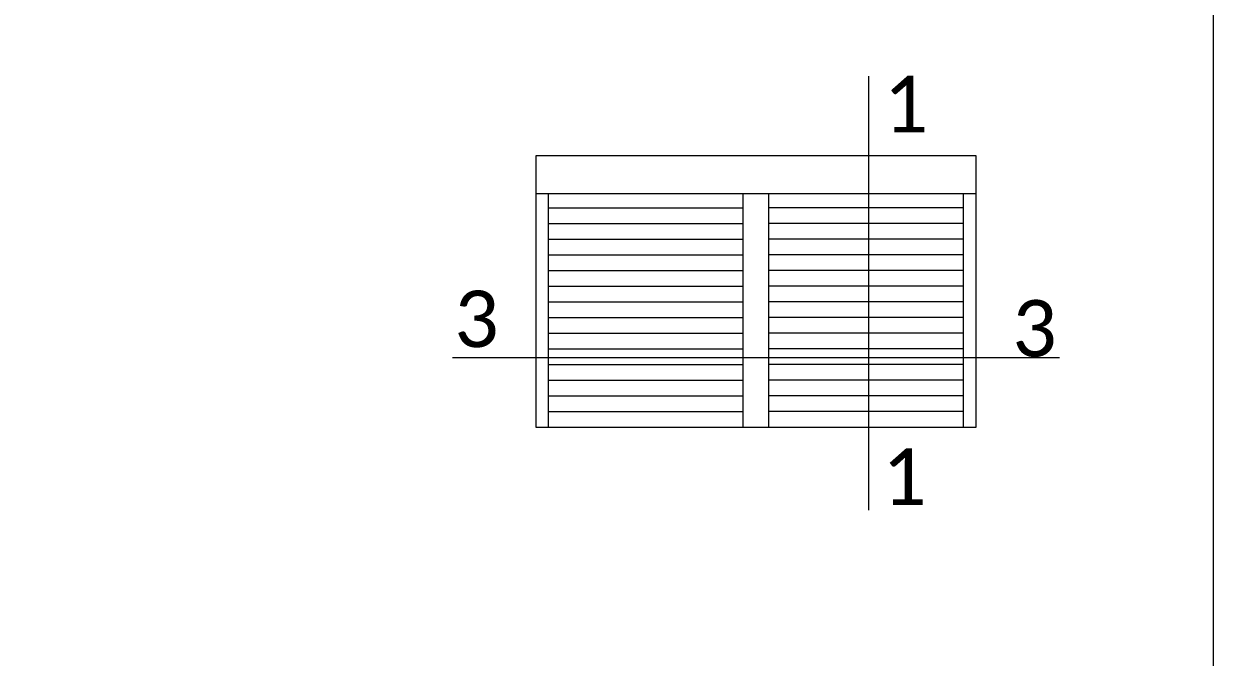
# Model space of a CAD drawing. Header units: millimetres. Extents: x 0 to 7790, y 0 to 17467.
# Drawn here: x 2250.2 to 2545, y 1825.1 to 1982.1 of the extents above; entities that cross this region are included whole.
import ezdxf

# ---------------------------------------------------------------- set-up
doc = ezdxf.new("R2010")
doc.units = ezdxf.units.MM
doc.layers.add('_MB_ramka_0.15', color=124, linetype='Continuous', lineweight=15)
doc.layers.add('_MB_widokowa_0.15', color=153, linetype='Continuous', lineweight=15)
doc.styles.add('_MB_Calibri_Light_2.5', font='calibril.ttf', dxfattribs={"height": 2.5})

msp = doc.modelspace()

# ---------------------------------------------------------------- linework, layer by layer
at = {"layer": '_MB_ramka_0.15'}
msp.add_lwpolyline([(45, 2645), (2545, 2645), (2545, 45), (45, 45), (45, 2645)], dxfattribs=at)
at = {"layer": '_MB_widokowa_0.15'}
for points in [[(2459.545, 1969.17), (2459.545, 1889.545)], [(2486.274, 1939.95), (2377.074, 1939.95)], [(2380.224, 1882.095), (2380.224, 1939.95)], [(2428.524, 1882.095), (2428.524, 1939.95)], [(2434.824, 1882.095), (2434.824, 1939.95)], [(2483.124, 1882.095), (2483.124, 1939.95)], [(2380.224, 1936.485), (2428.524, 1936.485)], [(2483.124, 1936.485), (2434.824, 1936.485)], [(2380.224, 1932.6), (2428.524, 1932.6)], [(2483.124, 1932.6), (2434.824, 1932.6)], [(2380.224, 1928.715), (2428.524, 1928.715)], [(2483.124, 1928.715), (2434.824, 1928.715)], [(2380.224, 1924.83), (2428.524, 1924.83)], [(2483.124, 1924.83), (2434.824, 1924.83)], [(2380.224, 1920.945), (2428.524, 1920.945)], [(2483.124, 1920.945), (2434.824, 1920.945)], [(2380.224, 1917.06), (2428.524, 1917.06)], [(2483.124, 1917.06), (2434.824, 1917.06)], [(2380.224, 1913.175), (2428.524, 1913.175)], [(2483.124, 1913.175), (2434.824, 1913.175)], [(2380.224, 1909.29), (2428.524, 1909.29)], [(2483.124, 1909.29), (2434.824, 1909.29)], [(2380.224, 1905.405), (2428.524, 1905.405)], [(2483.124, 1905.405), (2434.824, 1905.405)], [(2380.224, 1901.52), (2428.524, 1901.52)], [(2483.124, 1901.52), (2434.824, 1901.52)], [(2356.436, 1899.415), (2506.914, 1899.415)], [(2380.224, 1897.635), (2428.524, 1897.635)], [(2483.124, 1897.635), (2434.824, 1897.635)], [(2380.224, 1893.75), (2428.524, 1893.75)], [(2483.124, 1893.75), (2434.824, 1893.75)], [(2380.224, 1889.865), (2428.524, 1889.865)], [(2483.124, 1889.865), (2434.824, 1889.865)], [(2459.545, 1889.545), (2459.545, 1861.545)], [(2380.224, 1885.98), (2428.524, 1885.98)], [(2483.124, 1885.98), (2434.824, 1885.98)]]:
    msp.add_lwpolyline(points, dxfattribs=at)
msp.add_lwpolyline([(2377.074, 1882.095), (2486.274, 1882.095), (2486.274, 1949.4), (2377.074, 1949.4)], close=True, dxfattribs=at)

# ---------------------------------------------------------------- texts
at = {"layer": '_MB_widokowa_0.15', "char_height": 14, "width": 13.66942, "attachment_point": 4, "style": '_MB_Calibri_Light_2.5'}
for s, insert in [('{\\fCalibri Light|b0|i0|c238|p34;1}', (2463.282, 1962.218)), ('3', (2356.885, 1908.904)), ('3', (2495.18, 1906.566)), ('{\\fCalibri Light|b0|i0|c238|p34;1}', (2462.937, 1869.865))]:
    msp.add_mtext(s, dxfattribs=dict(at, insert=insert))

doc.saveas('drawing.dxf')
